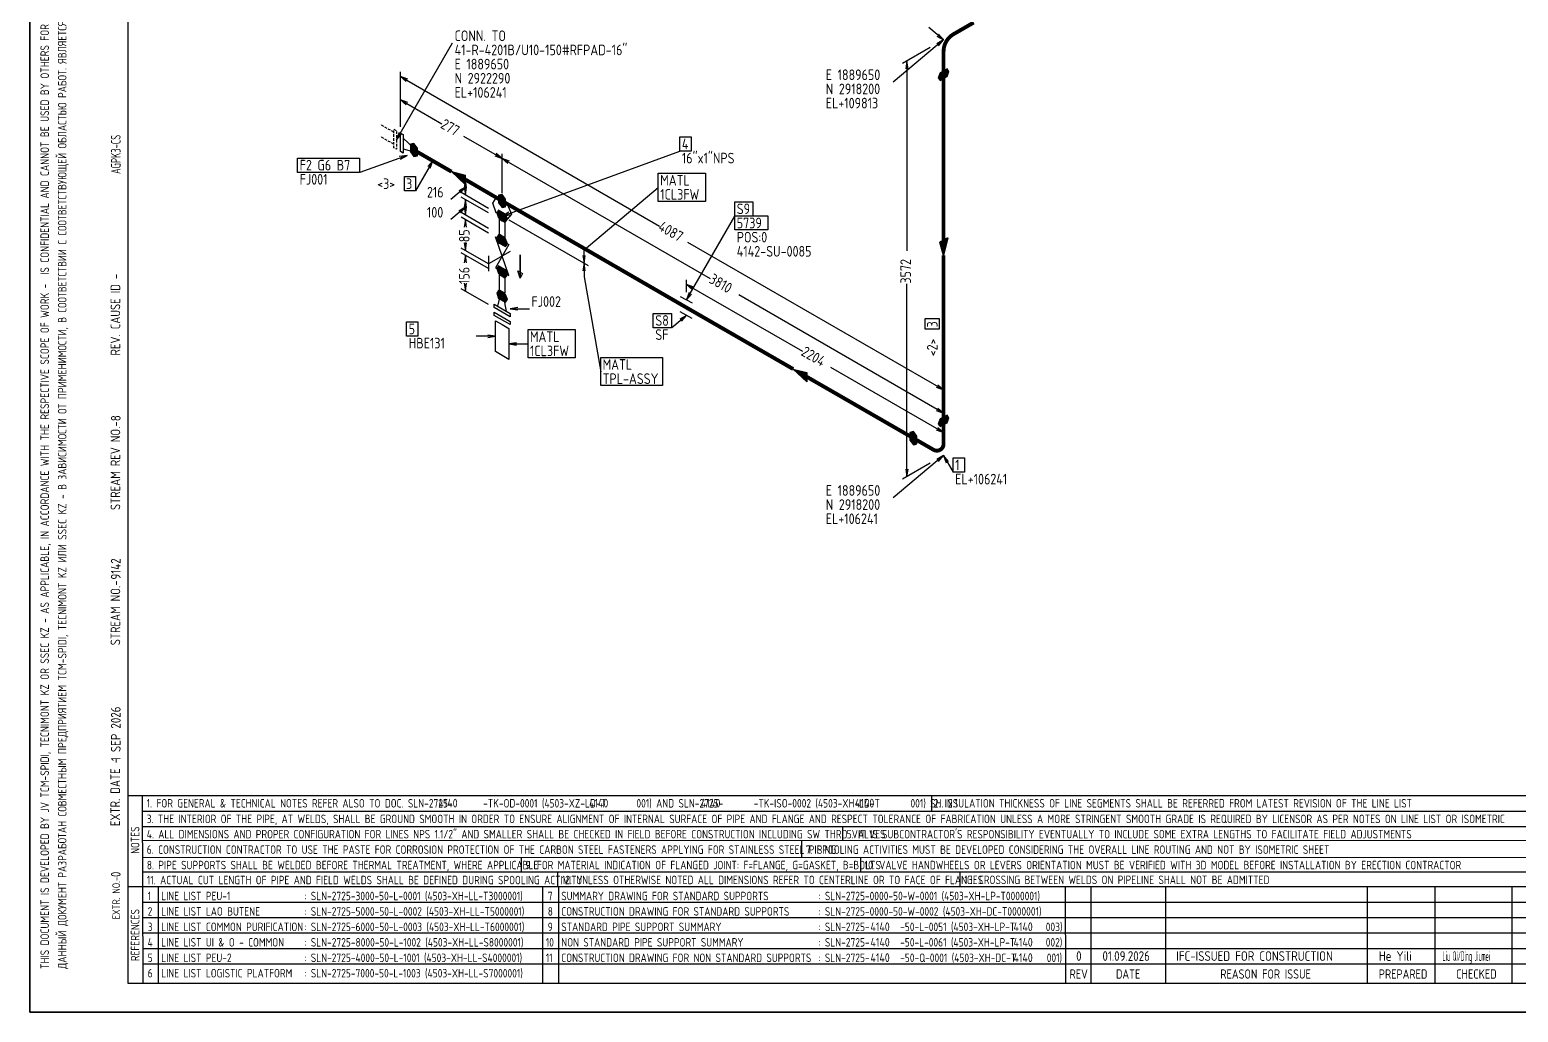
# Model space of a CAD drawing. Extents: x 0 to 594, y 0 to 420.
# Drawn here: x 0 to 385.1, y 0 to 254.3 of the extents above; entities that cross this region are included whole.
import ezdxf

# ---------------------------------------------------------------- set-up
doc = ezdxf.new("R2010")
doc.units = 0
doc.header["$MEASUREMENT"] = 0
doc.linetypes.add('BORDER_2012_SLN$0$8001.Solid', pattern=[0])
doc.linetypes.add('GT100', pattern=[1, 0.666667, -0.333333])
for name, color, linetype, lineweight in [('BORDER_2012_SLN$0$BG_01', 7, 'BORDER_2012_SLN$0$8001.Solid', 25), ('BORDER_2012_SLN$0$BG_02', 7, 'BORDER_2012_SLN$0$8001.Solid', 25), ('BORDER_2012_SLN$0$BG_Level_1', 7, 'BORDER_2012_SLN$0$8001.Solid', 25), ('BORDER_2012_SLN$0$Level_1', 7, 'BORDER_2012_SLN$0$8001.Solid', 25), ('BORDER_2012_SLN$0$Level_18', 7, 'BORDER_2012_SLN$0$8001.Solid', 25)]:
    doc.layers.add(name, color=color, linetype=linetype, lineweight=lineweight)
doc.layers.add('GT_1', color=7, linetype='Continuous')
doc.styles.add('BORDER_2012_SLN$0$GOST type A', font='GOST type A')
doc.styles.add('HTX1', font='')
doc.styles.get('HTX1').set_extended_font_data('GOST type A')

# ---------------------------------------------------------------- blocks, each defined once
blk = doc.blocks.new('BORDER_2012_SLN')
at = {"layer": 'BORDER_2012_SLN$0$BG_Level_1', "color": 7, "lineweight": -3}
for p, q in [((402.7, 56), (25.4, 56)), ((29.11, 56), (29.22, 7.5)), ((233.25, 56), (233.24, 52)), ((402.7, 52), (29.1, 52)), ((402.7, 47.99), (29.16, 48.01)), ((210.22, 48), (210.22, 44.42)), ((402.7, 44.41), (29.17, 44.42)), ((199.61, 44.42), (199.61, 40.02)), ((402.7, 39.96), (29.15, 40.07)), ((127.1, 40.04), (127.1, 36.23)), ((214.87, 40.02), (214.87, 36.23)), ((136.5, 36.23), (136.5, 32.43)), ((240.64, 36.23), (240.64, 32.43)), ((33.22, 32.43), (33.22, 7.59)), ((132.63, 32.43), (132.63, 7.6)), ((136.8, 32.43), (136.8, 7.59))]:
    blk.add_line(p, q, dxfattribs=at)
at = {"layer": 'BORDER_2012_SLN$0$Level_1', "color": 7, "lineweight": -3}
for p, q in [((25.4, 412.5), (25.4, 7.5)), ((402.7, 36.23), (29.15, 36.23)), ((402.7, 32.43), (25.4, 32.43)), ((267.9, 32.43), (267.91, 7.5)), ((274.59, 7.5), (274.59, 32.43)), ((293.91, 7.5), (293.91, 32.43)), ((346.11, 7.5), (346.11, 32.43)), ((363.55, 7.5), (363.55, 32.43)), ((383.52, 7.5), (383.52, 32.43)), ((402.7, 28.43), (29.17, 28.43)), ((402.7, 24.43), (29.18, 24.43)), ((402.7, 20.43), (29.19, 20.43)), ((402.7, 16.43), (29.2, 16.43)), ((402.7, 12.43), (29.2, 12.43)), ((25.4, 7.5), (588.6, 7.5))]:
    blk.add_line(p, q, dxfattribs=at)
at = {"layer": 'BORDER_2012_SLN$0$Level_18', "color": 7, "lineweight": -3, "flags": 128}
blk.add_lwpolyline([(0, 0), (0, 420), (594, 420), (594, 0)], close=True, dxfattribs=at)
at = {"color": 7, "char_height": 2.2, "attachment_point": 1, "style": 'BORDER_2012_SLN$0$GOST type A'}
for s, insert in [('{\\l\\fGOST type A|b0|i0;\\T1;1}', (30.5, 31.2)), ('{\\l\\fGOST type A|b0|i0;\\T1;: SLN-2725-3000-50-L-0001 (4503-XH-LL-T3000001)}', (71, 31.2)), ('{\\l\\fGOST type A|b0|i0;\\T1;7}', (134, 31.2)), ('{\\l\\fGOST type A|b0|i0;\\T1;SUMMARY DRAWING FOR STANDARD SUPPORTS}', (137.5, 31.2)), ('{\\l\\fGOST type A|b0|i0;\\T1;: SLN-2725-0000-50-W-0001 (4503-XH-LP-T0000001)}', (204, 31.2)), ('{\\l\\fGOST type A|b0|i0;\\T1;2}', (30.5, 27.2)), ('{\\l\\fGOST type A|b0|i0;\\T1;LINE LIST LAO BUTENE}', (34, 27.2)), ('{\\l\\fGOST type A|b0|i0;\\T1;: SLN-2725-5000-50-L-0002 (4503-XH-LL-T5000001)}', (71, 27.2)), ('{\\l\\fGOST type A|b0|i0;\\T1;8}', (134, 27.2)), ('{\\l\\fGOST type A|b0|i0;\\T1;CONSTRUCTION DRAWING FOR STANDARD SUPPORTS}', (137.5, 27.2)), ('{\\l\\fGOST type A|b0|i0;\\T1;: SLN-2725-0000-50-W-0002 (4503-XH-DC-T0000001)}', (204, 27.2)), ('{\\l\\fGOST type A|b0|i0;\\T1;3}', (30.5, 23.2)), ('{\\l\\fGOST type A|b0|i0;\\T1;LINE LIST COMMON PURIFICATION}', (34, 23.2)), ('{\\l\\fGOST type A|b0|i0;\\T1;: SLN-2725-6000-50-L-0003 (4503-XH-LL-T6000001)}', (71, 23.2)), ('{\\l\\fGOST type A|b0|i0;\\T1;9}', (134, 23.2)), ('{\\C256;STANDARD PIPE SUPPORT SUMMARY}', (137.5, 23.2)), ('{\\fGOST type A|b0|i0|c0|p34;: SLN-2725-       -50-L-0051 (4503-XH-LP-T       003)}', (204, 23.2)), ('{\\l\\fGOST type A|b0|i0;\\T1;: SLN-2725-8000-50-L-1002 (4503-XH-LL-S8000001)}', (71, 19.2)), ('{\\fGOST type A|b0|i0|c0|p34;: SLN-2725-       -50-L-0061 (4503-XH-LP-T       002)}', (204, 19.2)), ('{\\l\\fGOST type A|b0|i0;\\T1;4}', (30.5, 19.2)), ('{\\l\\fGOST type A|b0|i0;\\T1;LINE LIST UI & O - COMMON}', (34, 19.2)), ('{\\l\\fGOST type A|b0|i0;\\T1;: SLN-2725-4000-50-L-1001 (4503-XH-LL-S4000001)}', (71, 15.2)), ('{\\l\\fGOST type A|b0|i0;\\T1;10}', (133.5, 19.2)), ('{\\l\\fGOST type A|b0|i0;\\T1;NON STANDARD PIPE SUPPORT SUMMARY}', (137.5, 19.2)), ('{\\fGOST type A|b0|i0|c0|p34;: SLN-2725-       -50-Q-0001 (4503-XH-DC-T       001)}', (204, 15.2)), ('{\\l\\fGOST type A|b0|i0;\\T1;5}', (30.5, 15.2)), ('{\\l\\fGOST type A|b0|i0;\\T1;LINE LIST PEU-2}', (34, 15.2)), ('{\\l\\fGOST type A|b0|i0;\\T1;11}', (133.5, 15.2)), ('{\\C256;CONSTRUCTION DRAWING FOR NON STANDARD SUPPORTS}', (137.5, 15.2)), ('{\\l\\fGOST type A|b0|i0;\\T1;6}', (30.5, 11.2)), ('{\\l\\fGOST type A|b0|i0;\\T1;LINE LIST LOGISTIC PLATFORM}', (34, 11.2)), ('{\\l\\fGOST type A|b0|i0;\\T1;: SLN-2725-7000-50-L-1003 (4503-XH-LL-S7000001)}', (71, 11.2))]:
    blk.add_mtext(s, dxfattribs=dict(at, insert=insert))
at = {"layer": 'BORDER_2012_SLN$0$BG_01', "color": 7, "attachment_point": 1, "rotation": 90, "style": 'BORDER_2012_SLN$0$GOST type A'}
for s, insert, char_height in [('{\\fGOST type A|b0|i0|c134|p34;\\W1.01;ДАННЫЙ ДОКУМЕНТ РАЗРАБОТАН СОВМЕСТНЫМ ПРЕДПРИЯТИЕМ \\fGOST type A|b0|i0|c0|p34;TCM-SPIDI, TECNIMONT KZ \\fGOST type A|b0|i0|c134|p34;ИЛИ \\fGOST type A|b0|i0|c0|p34;SSEC KZ - \\fGOST type A|b0|i0|c134|p34;В ЗАВИСИМОСТИ ОТ ПРИМЕНИМОСТИ\\fGOST type A|b0|i0|c0|p34;, \\fGOST type A|b0|i0|c134|p34;В СООТВЕТСТВИИ С СООТВЕТСТВУЮЩЕЙ ОБЛАСТЬЮ РАБОТ\\fGOST type A|b0|i0|c0|p34;. \\fGOST type A|b0|i0|c134|p34;ЯВЛЯЕТСЯ КОНФИДЕНЦИАЛЬНЫМ И НЕ МОЖЕТ БЫТЬ ИСПОЛЬЗОВАН ДРУГИМИ ЛИЦАМИ ДЛЯ КАКИХ\\fGOST type A|b0|i0|c0|p34;-\\fGOST type A|b0|i0|c134|p34;ЛИБО ЦЕЛЕЙ\\fGOST type A|b0|i0|c0|p34;, \\fGOST type A|b0|i0|c134|p34;КРОМЕ ПРОЕКТА \\fGOST type A|b0|i0|c0|p34;SILLENO.}', (7.3, 11.21), 2.2), ('{\\l\\fGOST type A|b0|i0;\\T1;EXTR. DATE -}', (20.86, 48.18), 2.5), ('{\\l\\fGOST type A|b0|i0;\\T1;EXTR. NO.-}', (21.36, 24.02), 2)]:
    blk.add_mtext(s, dxfattribs=dict(at, insert=insert, char_height=char_height))
at = {"layer": 'BORDER_2012_SLN$0$BG_01', "color": 7, "insert": (2.76, 11.2), "char_height": 2.2, "attachment_point": 1, "rotation": 90, "line_spacing_factor": 1.090909, "style": 'BORDER_2012_SLN$0$GOST type A'}
blk.add_mtext('{\\fGOST type A|b0|i0|c0|p34;\\W1.01;THIS DOCUMENT IS DEVELOPED BY JV TCM-SPIDI, TECNIMONT KZ OR SSEC KZ - AS APPLICABLE, IN ACCORDANCE WITH THE RESPECTIVE SCOPE OF WORK -  IS CONFIDENTIAL AND CANNOT BE USED BY OTHERS FOR ANY PURPOSE OTHER THAN THE SILLENO PROJECT}', dxfattribs=at)
at = {"layer": 'BORDER_2012_SLN$0$BG_02', "color": 7, "char_height": 2.5, "attachment_point": 1, "rotation": 90, "style": 'BORDER_2012_SLN$0$GOST type A'}
for s, insert in [('{\\l\\fGOST type A|b0|i0;\\T1;REV. CAUSE ID - }', (20.9, 170)), ('{\\l\\fGOST type A|b0|i0;\\T1;STREAM REV NO.-}', (20.9, 130)), ('{\\l\\fGOST type A|b0|i0;\\T1;STREAM NO.-}', (20.9, 95))]:
    blk.add_mtext(s, dxfattribs=dict(at, insert=insert))
at = {"layer": 'BORDER_2012_SLN$0$BG_Level_1', "color": 7, "attachment_point": 1, "style": 'BORDER_2012_SLN$0$GOST type A'}
for s, insert, char_height in [('{\\fGOST type A|b0|i0|c0|p34;\\C256; 1. FOR GENERAL & TECHNICAL NOTES REFER ALSO TO DOC. SLN-2725-       -TK-OD-0001 (4503-XZ-LD-T       001) AND SLN-2725-       -TK-ISO-0002 (4503-XH-LD-T       001) SH. 2.1}', (29.11, 55.19), 2.2), ('{\\fGOST type A|b0|i0|c0|p34;\\C256;2. INSULATION THICKNESS OF LINE SEGMENTS SHALL BE REFERRED FROM LATEST REVISION OF THE LINE LIST}', (233.84, 55.19), 2.2), ('{\\fGOST type A|b0|i0|c0|p34;\\C256; 3. THE INTERIOR OF THE PIPE, AT WELDS, SHALL BE GROUND SMOOTH IN ORDER TO ENSURE ALIGNMENT OF INTERNAL SURFACE OF PIPE AND FLANGE AND RESPECT TOLERANCE OF FABRICATION UNLESS A MORE STRINGENT SMOOTH GRADE IS REQUIRED BY LICENSOR AS PER NOTES ON LINE LIST OR ISOMETRIC}', (29.12, 51.15), 2.2), ('{\\fGOST type A|b0|i0|c0|p34;\\C256; 4. ALL DIMENSIONS AND PROPER CONFIGURATION FOR LINES NPS 1.1/2" AND SMALLER SHALL BE CHECKED IN FIELD BEFORE CONSTRUCTION INCLUDING SW THRD VALVES}', (29.13, 47.2), 2.2), ("{\\C256; 5. IT IS SUBCONTRACTOR'S RESPONSIBILITY EVENTUALLY TO INCLUDE SOME EXTRA LENGTHS TO FACILITATE FIELD ADJUSTMENTS}", (210.22, 47.2), 2.2), ('{\\C256; 6. CONSTRUCTION CONTRACTOR TO USE THE PASTE FOR CORROSION PROTECTION OF THE CARBON STEEL FASTENERS APPLYING FOR STAINLESS STEEL PIPING}', (29.14, 43.2), 2.2), ('{\\C256; 7. SPOOLING ACTIVITIES MUST BE DEVELOPED CONSIDERING THE OVERALL LINE ROUTING AND NOT BY ISOMETRIC SHEET}', (199.61, 43.2), 2.2), ('{\\C256; 8. PIPE SUPPORTS SHALL BE WELDED BEFORE THERMAL TREATMENT, WHERE APPLICABLE}', (29.15, 39.2), 2.2), ('{\\C256; 9. FOR MATERIAL INDICATION OF FLANGED JOINT: F=FLANGE, G=GASKET, B=BOLTS}', (127.1, 39.2), 2.2), ('{\\C256; 10. VALVE HANDWHEELS OR LEVERS ORIENTATION MUST BE VERIFIED WITH 3D MODEL BEFORE INSTALLATION BY ERECTION CONTRACTOR}', (214.87, 39.2), 2.2), ('{\\C256; 11. ACTUAL CUT LENGTH OF PIPE AND FIELD WELDS SHALL BE DEFINED DURING SPOOLING ACTIVITY}', (29.16, 35.32), 2.2), ('{\\C256; 12. UNLESS OTHERWISE NOTED ALL DIMENSIONS REFER TO CENTERLINE OR TO FACE OF FLANGES}', (136.5, 35.35), 2.2), ('{\\C256; 13. CROSSING BETWEEN WELDS ON PIPELINE SHALL NOT BE ADMITTED}', (240.64, 35.38), 2.2), ('{\\l\\fGOST type A|b0|i0;\\T1;LINE LIST PEU-1}', (34, 31.2), 2.2), ('{\\l\\fGOST type A|b0|i0;\\T1;REV}', (269, 11.1), 2.4), ('{\\l\\fGOST type A|b0|i0;\\T1;DATE}', (281, 11.1), 2.4), ('{\\l\\fGOST type A|b0|i0;\\T1;REASON FOR ISSUE}', (308, 11.1), 2.4), ('{\\l\\fGOST type A|b0|i0;\\T1;PREPARED}', (349, 11.1), 2.4), ('{\\l\\fGOST type A|b0|i0;\\T1;CHECKED}', (369, 11.1), 2.4)]:
    blk.add_mtext(s, dxfattribs=dict(at, insert=insert, char_height=char_height))
at = {"layer": 'BORDER_2012_SLN$0$BG_Level_1', "color": 7, "char_height": 2.2, "attachment_point": 1, "rotation": 90, "style": 'BORDER_2012_SLN$0$GOST type A'}
for s, insert in [('{\\l\\fGOST type A|b0|i0;\\T1;NOTES}', (26.15, 40.99)), ('{\\l\\fGOST type A|b0|i0;\\T1;REFERENCES}', (26.15, 13.23))]:
    blk.add_mtext(s, dxfattribs=dict(at, insert=insert))

msp = doc.modelspace()

# ---------------------------------------------------------------- linework, layer by layer
at = {"layer": 'GT_1', "flags": 128}
for points in [[(0, 0), (594, 0), (594, 420), (0, 420), (0, 0)], [(236.4, 251.7), (232.6, 254.9)], [(94.9, 225.8), (109.4, 250.9)], [(236.4, 251.7), (223.4, 240.8)], [(234.7, 252.7), (236.4, 251.7), (235.1, 253.2)], [(235.1, 250.2), (236.4, 251.7), (234.7, 250.7)], [(232.9, 249.7), (225.8, 245.6)], [(95.9, 229.2), (95.9, 243.4)], [(227.2, 244.2), (226.9, 246.2), (226.6, 244.2)], [(226.9, 246.2), (226.9, 197.1)], [(237.3, 242.2), (237.8, 243.5), (237.3, 244.2), (235.5, 243.2), (235, 241.9), (235.5, 241.2), (237.3, 242.2)], [(235.269, 242.6), (237.454, 242.6)], [(235.346, 242.8), (237.531, 242.8)], [(235.423, 243), (237.608, 243)], [(235.5, 243.2), (237.685, 243.2)], [(235.86, 243.4), (237.762, 243.4)], [(236.22, 243.6), (237.729, 243.6)], [(236.58, 243.8), (237.586, 243.8)], [(236.94, 244), (237.443, 244)], [(97.8, 241.5), (95.9, 242.2), (97.4, 240.9)], [(95.9, 242.2), (162.9, 203.5)], [(235.038, 242), (236.94, 242)], [(235.071, 241.8), (236.58, 241.8)], [(235.115, 242.2), (237.3, 242.2)], [(235.192, 242.4), (237.377, 242.4)], [(235.214, 241.6), (236.22, 241.6)], [(235.357, 241.4), (235.86, 241.4)], [(95.9, 229.2), (95.9, 237.4)], [(97.8, 235.5), (95.9, 236.2), (97.4, 234.9)], [(95.9, 236.2), (106.6, 230)], [(95.6, 227.7), (94.9, 225.8), (96.2, 227.3)], [(96.6, 224.8), (96.6, 222.4), (95.9, 222.8), (95.9, 227.6), (96.6, 227.2), (96.6, 224.8)], [(96.6, 223.5), (99.4, 222.7), (99.4, 223.7), (96.6, 226.3)], [(98.5, 222.7), (99.4, 221.5), (100.3, 221.7), (100.3, 223.7), (99.4, 224.9), (98.5, 224.7), (98.5, 222.7)], [(98.5, 224.6), (99.625, 224.6)], [(98.5, 224.4), (99.775, 224.4)], [(98.5, 224.2), (99.925, 224.2)], [(98.5, 224), (100.075, 224)], [(98.5, 223.8), (100.225, 223.8)], [(98.5, 223.6), (100.3, 223.6)], [(98.5, 223.4), (100.3, 223.4)], [(98.95, 224.8), (99.475, 224.8)], [(122.2, 221), (112.3, 226.7)], [(168.2, 226.6), (171.1, 226.6), (171.1, 222.9), (168.2, 222.9), (168.2, 226.6)], [(69.3, 221.1), (85.3, 221.1), (85.3, 217.4), (69.3, 217.4), (69.3, 221.1)], [(97.6, 221.8), (85.4, 217.4)], [(95.9, 220.8), (97.6, 221.8), (95.6, 221.5)], [(98.5, 223.2), (100.3, 223.2)], [(98.5, 223), (100.3, 223)], [(98.5, 222.8), (100.3, 222.8)], [(98.575, 222.6), (100.3, 222.6)], [(98.725, 222.4), (100.3, 222.4)], [(98.875, 222.2), (100.3, 222.2)], [(99.025, 222), (100.3, 222)], [(99.175, 221.8), (100.3, 221.8)], [(99.325, 221.6), (99.85, 221.6)], [(104.3, 220.4), (99.8, 212.6)], [(103.6, 218.5), (104.3, 220.4), (103, 218.9)], [(120.3, 221.7), (122.2, 221), (120.7, 222.3)], [(122.2, 206.1), (168.2, 222.9)], [(122.2, 214), (122.2, 222.2)], [(122.2, 212), (122.2, 222.2)], [(124.1, 220.3), (122.2, 221), (123.7, 219.7)], [(122.2, 221), (176, 189.9)], [(96.9, 216.3), (99.8, 216.3), (99.8, 212.6), (96.9, 212.6), (96.9, 216.3)], [(112.6, 215.6), (112.6, 214.3), (109.1, 217.6), (112.6, 216.7), (112.6, 214.5), (109.5, 217.4), (112.6, 216.6), (112.6, 214.6), (109.8, 217.2), (112.6, 216.5), (112.6, 214.8), (110.2, 217), (112.6, 216.3), (112.6, 215), (110.5, 216.8), (112.6, 216.2), (112.6, 215.1), (110.8, 216.6), (112.6, 216), (112.6, 215.3), (111.1, 216.5), (112.6, 215.8), (112.6, 215.4), (111.5, 216.3), (112.6, 215.7), (112.6, 215.6), (109.1, 217.6)], [(118.7, 212), (111.6, 216.1)], [(162.6, 217.2), (174.8, 217.2), (174.8, 209.9), (162.6, 209.9), (162.6, 217.2)], [(112.7, 213.6), (108.9, 210.4)], [(111.4, 212.1), (112.7, 213.6), (111, 212.6)], [(118.7, 208.1), (111.6, 212.2)], [(113, 213.5), (112.7, 215.5), (112.4, 213.5)], [(112.4, 213.6), (112.7, 211.6), (113, 213.6)], [(112.7, 215.5), (112.7, 213.6)], [(112.7, 211.6), (112.7, 213.6)], [(143.4, 197.4), (162.6, 213.5)], [(112.7, 208.4), (108.9, 205.2)], [(111.4, 206.9), (112.7, 208.4), (111, 207.4)], [(118.7, 206.9), (111.6, 211)], [(113, 208.4), (112.7, 210.4), (112.4, 208.4)], [(112.4, 208.4), (112.7, 206.4), (113, 208.4)], [(112.7, 210.4), (112.7, 208.4)], [(112.7, 206.4), (112.7, 208.4)], [(122.2, 210), (123.5, 209.2), (124.6, 206.6), (123.5, 205.3), (120.7, 206.9), (119.8, 209.4), (120.7, 210.8), (122.2, 210)], [(121.3, 209.5), (122.2, 208.3), (123.1, 208.5), (123.1, 210.5), (122.2, 211.7), (121.3, 211.5), (121.3, 209.5)], [(121.3, 211.4), (122.425, 211.4)], [(121.3, 211.2), (122.575, 211.2)], [(121.3, 211), (122.725, 211)], [(121.3, 210.8), (122.875, 210.8)], [(121.3, 210.6), (123.025, 210.6)], [(121.3, 210.4), (123.1, 210.4)], [(121.3, 210.2), (123.1, 210.2)], [(121.3, 210), (123.1, 210)], [(121.3, 209.8), (123.1, 209.8)], [(121.3, 209.6), (123.1, 209.6)], [(121.375, 209.4), (123.1, 209.4)], [(121.525, 209.2), (123.1, 209.2)], [(121.675, 209), (123.1, 209)], [(121.75, 211.6), (122.275, 211.6)], [(121.825, 208.8), (123.1, 208.8)], [(121.975, 208.6), (123.1, 208.6)], [(122.125, 208.4), (122.65, 208.4)], [(182.4, 209.8), (187.1, 209.8), (187.1, 206.1), (182.4, 206.1), (182.4, 209.8)], [(118.7, 202.9), (111.6, 207)], [(118.7, 201.7), (111.6, 205.8)], [(113, 203.2), (112.7, 205.2), (112.4, 203.2)], [(112.7, 205.2), (112.7, 204)], [(123.1, 204.6), (123.6, 205.3), (123.1, 206.6), (121.3, 207.6), (120.8, 206.9), (121.3, 205.6), (123.1, 204.6)], [(120.838, 206.8), (122.74, 206.8)], [(120.871, 207), (122.38, 207)], [(120.915, 206.6), (123.1, 206.6)], [(120.992, 206.4), (123.177, 206.4)], [(121.014, 207.2), (122.02, 207.2)], [(121.069, 206.2), (123.254, 206.2)], [(121.146, 206), (123.331, 206)], [(121.157, 207.4), (121.66, 207.4)], [(121.223, 205.8), (123.408, 205.8)], [(121.3, 205.6), (123.485, 205.6)], [(122.2, 204.9), (122.9, 204.5), (122.9, 200.5), (121.5, 201.3), (121.5, 205.3), (122.2, 204.9)], [(121.66, 205.4), (123.562, 205.4)], [(122.02, 205.2), (123.529, 205.2)], [(123.9, 207.1), (122.2, 206.1), (124.2, 206.4)], [(122.38, 205), (123.386, 205)], [(122.74, 204.8), (123.243, 204.8)], [(123.9, 205.1), (144.5, 193.3)], [(123.9, 205.1), (144.5, 193.3)], [(169.9, 184.4), (182.4, 206.1)], [(182.4, 206.2), (190.9, 206.2), (190.9, 202.5), (182.4, 202.5), (182.4, 206.2)], [(122.2, 199.7), (123.9, 198.7), (120.5, 192.7), (123.9, 190.7), (120.5, 200.7), (122.2, 199.7)], [(123.1, 198.2), (123.6, 198.9), (123.1, 200.2), (121.3, 201.2), (120.8, 200.5), (121.3, 199.2), (123.1, 198.2)], [(120.838, 200.4), (122.74, 200.4)], [(120.871, 200.6), (122.38, 200.6)], [(121.014, 200.8), (122.02, 200.8)], [(121.157, 201), (121.66, 201)], [(236.4, 199.9), (237.5, 200.5), (236.4, 195.9), (235.4, 199.3), (237.4, 200.5), (236.4, 196.3), (235.5, 199.4), (237.2, 200.4), (236.4, 196.7), (235.6, 199.5), (237.1, 200.3), (236.4, 197.1), (235.8, 199.5), (237, 200.2), (236.4, 197.5), (235.9, 199.6), (236.8, 200.1), (236.4, 197.9), (236.1, 199.7), (236.7, 200.1), (236.4, 198.2), (236.2, 199.8), (236.5, 200), (236.4, 198.6), (236.3, 199.9), (236.4, 199.9), (236.4, 195.9)], [(118.7, 193.7), (111.6, 197.8)], [(118.7, 192.5), (111.6, 196.6)], [(112.4, 199.2), (112.7, 197.2), (113, 199.2)], [(112.7, 197.2), (112.7, 199.3)], [(124.3, 196.9), (118.7, 193.7)], [(120.915, 200.2), (123.1, 200.2)], [(120.992, 200), (123.177, 200)], [(121.069, 199.8), (123.254, 199.8)], [(121.146, 199.6), (123.331, 199.6)], [(121.223, 199.4), (123.408, 199.4)], [(121.3, 199.2), (123.485, 199.2)], [(121.66, 199), (123.562, 199)], [(122.02, 198.8), (123.529, 198.8)], [(122.38, 198.6), (123.386, 198.6)], [(122.74, 198.4), (123.243, 198.4)], [(143.4, 193.9), (143.4, 197.4)], [(236.4, 161.1), (170.2, 199.3)], [(113, 194), (112.7, 196), (112.4, 194)], [(112.7, 196), (112.7, 195.1)], [(118.7, 195.8), (118.7, 191.8)], [(123.1, 190.2), (123.6, 190.9), (123.1, 192.2), (121.3, 193.2), (120.8, 192.5), (121.3, 191.2), (123.1, 190.2)], [(120.871, 192.6), (122.38, 192.6)], [(121.014, 192.8), (122.02, 192.8)], [(121.157, 193), (121.66, 193)], [(126.9, 196.1), (126.9, 190), (126.3, 191.9), (127.5, 191.2), (126.9, 190), (126.9, 196.1)], [(143.1, 195.9), (143.4, 193.9), (143.7, 195.9)], [(143.7, 191.9), (143.4, 193.9), (143.1, 191.9)], [(143.4, 193.9), (143.4, 190.4)], [(112.4, 188.7), (112.7, 186.7), (113, 188.7)], [(120.838, 192.4), (122.74, 192.4)], [(120.915, 192.2), (123.1, 192.2)], [(120.992, 192), (123.177, 192)], [(121.069, 191.8), (123.254, 191.8)], [(121.146, 191.6), (123.331, 191.6)], [(121.223, 191.4), (123.408, 191.4)], [(121.3, 191.2), (123.485, 191.2)], [(122.2, 190.5), (122.9, 190.1), (122.9, 186.1), (121.5, 186.9), (121.5, 190.9), (122.2, 190.5)], [(121.66, 191), (123.562, 191)], [(122.02, 190.8), (123.529, 190.8)], [(122.38, 190.6), (123.386, 190.6)], [(122.74, 190.4), (123.243, 190.4)], [(143.4, 190.4), (147.7, 165.8)], [(169.9, 186.4), (169.9, 189.6)], [(118.7, 183.2), (111.6, 187.3)], [(112.7, 186.7), (112.7, 188.5)], [(123.1, 183.8), (123.6, 184.5), (123.1, 185.8), (121.3, 186.8), (120.8, 186.1), (121.3, 184.8), (123.1, 183.8)], [(120.838, 186), (122.74, 186)], [(120.871, 186.2), (122.38, 186.2)], [(120.915, 185.8), (123.1, 185.8)], [(120.992, 185.6), (123.177, 185.6)], [(123.3, 181.4), (122.6, 185.1), (121.7, 185.6), (121, 182.8)], [(121.014, 186.4), (122.02, 186.4)], [(121.069, 185.4), (123.254, 185.4)], [(121.146, 185.2), (123.331, 185.2)], [(121.157, 186.6), (121.66, 186.6)], [(121.223, 185), (123.408, 185)], [(168.3, 185.3), (171.4, 183.6)], [(168.3, 185.3), (171.4, 183.6)], [(171.8, 187.7), (169.9, 188.4), (171.4, 187.1)], [(169.9, 188.4), (199.9, 171.1)], [(170.6, 186.3), (169.9, 184.4), (171.2, 185.9)], [(236.4, 155.1), (183.4, 185.7)], [(226.9, 138.6), (226.9, 188.6)], [(122.2, 182.1), (124.3, 180.9), (124.3, 180), (120.1, 182.4), (120.1, 183.3), (122.2, 182.1)], [(122.2, 180), (124.3, 178.8), (124.3, 178), (120.1, 180.4), (120.1, 181.2), (122.2, 180)], [(121.3, 184.8), (123.485, 184.8)], [(121.66, 184.6), (123.562, 184.6)], [(122.02, 184.4), (123.529, 184.4)], [(122.38, 184.2), (123.386, 184.2)], [(122.74, 184), (123.243, 184)], [(126.3, 182.4), (124.3, 182.1), (126.3, 181.8)], [(124.3, 182.1), (129.3, 182.1)], [(171.4, 179.6), (168.3, 181.3)], [(171.4, 179.6), (168.3, 181.3)], [(97.5, 178.7), (100.4, 178.7), (100.4, 175), (97.5, 175), (97.5, 178.7)], [(122.2, 178), (123.9, 177), (123.9, 169), (120.5, 171), (120.5, 179), (122.2, 178)], [(161.3, 180.9), (166, 180.9), (166, 177.2), (161.3, 177.2), (161.3, 180.9)], [(169.9, 180.4), (166.1, 177.2)], [(168.6, 178.9), (169.9, 180.4), (168.2, 179.4)], [(231.6, 176.8), (231.6, 179.6), (235.3, 179.6), (235.3, 176.8), (231.6, 176.8)], [(120.5, 175), (115.5, 175)], [(118.5, 174.7), (120.5, 175), (118.5, 175.3)], [(125.9, 173.3), (123.9, 173), (125.9, 172.7)], [(128.9, 176.7), (141.1, 176.7), (141.1, 169.4), (128.9, 169.4), (128.9, 176.7)], [(123.9, 173), (128.9, 173)], [(147.7, 169.5), (163.7, 169.5), (163.7, 162.2), (147.7, 162.2), (147.7, 169.5)], [(201, 164.5), (201, 163.2), (197.5, 166.5), (201, 165.6), (201, 163.4), (197.9, 166.3), (201, 165.5), (201, 163.5), (198.2, 166.1), (201, 165.4), (201, 163.7), (198.6, 165.9), (201, 165.2), (201, 163.9), (198.9, 165.7), (201, 165.1), (201, 164), (199.2, 165.5), (201, 164.9), (201, 164.2), (199.5, 165.4), (201, 164.7), (201, 164.3), (199.9, 165.2), (201, 164.6), (201, 164.5), (197.5, 166.5)], [(236.4, 150.1), (207.2, 166.9)], [(234.5, 161.8), (236.4, 161.1), (234.9, 162.4)], [(236.4, 148.1), (236.4, 162.3)], [(234.5, 155.8), (236.4, 155.1), (234.9, 156.4)], [(237.3, 152.6), (237.8, 153.9), (237.3, 154.6), (235.5, 153.6), (235, 152.3), (235.5, 151.6), (237.3, 152.6)], [(236.4, 148.1), (236.4, 156.3)], [(236.58, 154.2), (237.586, 154.2)], [(236.94, 154.4), (237.443, 154.4)], [(227.7, 148.1), (228.6, 146.9), (229.5, 147.1), (229.5, 149.1), (228.6, 150.3), (227.7, 150.1), (227.7, 148.1)], [(228.15, 150.2), (228.675, 150.2)], [(234.5, 150.8), (236.4, 150.1), (234.9, 151.4)], [(235.038, 152.4), (236.94, 152.4)], [(235.071, 152.2), (236.58, 152.2)], [(235.115, 152.6), (237.3, 152.6)], [(235.192, 152.8), (237.377, 152.8)], [(235.214, 152), (236.22, 152)], [(235.269, 153), (237.454, 153)], [(235.346, 153.2), (237.531, 153.2)], [(235.357, 151.8), (235.86, 151.8)], [(235.423, 153.4), (237.608, 153.4)], [(235.5, 153.6), (237.685, 153.6)], [(235.86, 153.8), (237.762, 153.8)], [(236.22, 154), (237.729, 154)], [(236.4, 148.1), (236.4, 151.3)], [(227.7, 150), (228.825, 150)], [(227.7, 149.8), (228.975, 149.8)], [(227.7, 149.6), (229.125, 149.6)], [(227.7, 149.4), (229.275, 149.4)], [(227.7, 149.2), (229.425, 149.2)], [(227.7, 149), (229.5, 149)], [(227.7, 148.8), (229.5, 148.8)], [(227.7, 148.6), (229.5, 148.6)], [(227.7, 148.4), (229.5, 148.4)], [(227.7, 148.2), (229.5, 148.2)], [(227.775, 148), (229.5, 148)], [(227.925, 147.8), (229.5, 147.8)], [(228.075, 147.6), (229.5, 147.6)], [(228.225, 147.4), (229.5, 147.4)], [(228.375, 147.2), (229.5, 147.2)], [(228.525, 147), (229.05, 147)], [(236.4, 144.1), (223.4, 133.2)], [(235.1, 142.6), (236.4, 144.1), (234.7, 143.1)], [(237.7, 142.6), (236.4, 144.1), (237.1, 142.2)], [(236.4, 144.1), (238.9, 139.8)], [(238.9, 143.5), (241.8, 143.5), (241.8, 139.8), (238.9, 139.8), (238.9, 143.5)], [(232.9, 142.1), (225.8, 138)], [(226.6, 140.6), (226.9, 138.6), (227.2, 140.6)]]:
    msp.add_lwpolyline(points, dxfattribs=at)
at = {"layer": 'GT_1', "const_width": 1, "flags": 128}
for points in [[(244.2, 256.2), (239, 253.2)], [(236.4, 248.7), (236.4, 242.7)], [(236.4, 242.7), (236.4, 199.9)], [(109.1, 217.6), (99.4, 223.2)], [(122.2, 210), (112.6, 215.6)], [(169.9, 182.4), (122.2, 210)], [(236.4, 195.9), (236.4, 153.1)], [(197.5, 166.5), (169.9, 182.4)], [(228.6, 148.6), (201, 164.5)], [(236.4, 153.1), (236.4, 147.1)], [(233.8, 145.6), (228.6, 148.6)]]:
    msp.add_lwpolyline(points, dxfattribs=at)
for points in [[(239, 253.2, 0.267786), (236.4, 248.7)], [(236.4, 147.1, -0.577557), (233.8, 145.6)]]:
    msp.add_lwpolyline(points, format="xyb", dxfattribs=at)
at = {"layer": 'GT_1', "linetype": 'GT100', "flags": 128}
for points in [[(94.2, 227.8), (90.7, 229.8)], [(94.9, 225.8), (94.9, 223.4), (94.2, 223.8), (94.2, 228.6), (94.9, 228.2), (94.9, 225.8)], [(94.2, 224.7), (90.7, 226.7)]]:
    msp.add_lwpolyline(points, dxfattribs=at)

# ---------------------------------------------------------------- block references
at = {"linetype": 'Continuous'}
msp.add_blockref('BORDER_2012_SLN', (0, 0), dxfattribs=at)

# ---------------------------------------------------------------- texts
at = {"linetype": 'Continuous', "style": 'HTX1', "width": 0.8}
msp.add_text('AGPK3-CS', height=2.5, rotation=89.99992, dxfattribs=at).set_placement((23.5, 217))
at = {"layer": 'GT_1', "style": 'HTX1'}
for s, height, width, p in [('CONN. TO', 2.75, 1.02, (109.9, 251.4)), ('41-R-4201B/U10-150#RFPAD-16"', 2.75, 1.02, (109.9, 247.733)), ('E 1889650', 2.75, 1.02, (109.9, 244.067)), ('N 2922290', 2.75, 1.02, (109.9, 240.4)), ('E 1889650', 2.75, 1.02, (205.929, 241.3)), ('EL+106241', 2.75, 1.02, (109.9, 236.733)), ('N 2918200', 2.75, 1.02, (205.929, 237.633)), ('EL+109813', 2.75, 1.02, (205.929, 233.967)), ('4', 2.75, 1.02, (168.7, 223.4)), ('F2 G6 B7', 2.75, 1.02, (69.814, 217.9)), ('16"x1"NPS', 2.75, 1.02, (168.7, 219.733)), ('FJ001', 2.75, 1.02, (69.814, 214.233)), ('<3>', 2.75, 1.02, (89.871, 213.1)), ('3', 2.75, 1.02, (97.351, 213.1)), ('MATL', 2.75, 1.02, (163.1, 214)), ('216', 2.75, 1.02, (102.743, 210.9)), ('1CL3FW', 2.75, 1.02, (163.1, 210.333)), ('100', 2.75, 1.02, (102.743, 205.7)), ('S9', 2.75, 1.02, (182.9, 206.6)), ('5739', 2.75, 1.02, (182.9, 202.933)), ('POS:0', 2.75, 1.02, (182.9, 199.267)), ('4142-SU-0085', 2.75, 1.02, (182.9, 195.6)), ('FJ002', 2.75, 1.02, (129.8, 182.6)), ('5', 2.75, 1.02, (98.029, 175.5)), ('S8', 2.75, 1.02, (161.829, 177.7)), ('HBE131', 2.75, 1.02, (98.029, 171.833)), ('MATL', 2.75, 1.02, (129.4, 173.5)), ('SF', 2.75, 1.02, (161.829, 174.033)), ('1CL3FW', 2.75, 1.02, (129.4, 169.833)), ('MATL', 2.75, 1.02, (148.2, 166.3)), ('TPL-ASSY', 2.75, 1.02, (148.2, 162.633)), ('1', 2.75, 1.02, (239.4, 140.3)), ('EL+106241', 2.75, 1.02, (239.4, 136.633)), ('E 1889650', 2.75, 1.02, (205.929, 133.7)), ('N 2918200', 2.75, 1.02, (205.929, 130.033)), ('EL+106241', 2.75, 1.02, (205.929, 126.367)), ('4140', 2.25, 1.02, (105.7, 53)), ('4140', 2.25, 1.02, (144.7, 53)), ('4140', 2.25, 1.02, (173.7, 53)), ('4140', 2.25, 1.02, (213.5, 53)), ('4140', 2.25, 1.02, (217.5, 21)), ('4140', 2.25, 1.02, (254.5, 21)), ('4140', 2.25, 1.02, (217.5, 17)), ('4140', 2.25, 1.02, (254.5, 17)), ('0', 2.5, 1.02, (270.7, 13.3)), ('0', 2.5, 1.02, (270.7, 13.3)), ('0', 2.5, 1.02, (270.7, 13.3)), ('0', 2.5, 1.02, (270.7, 13.3)), ('0', 2.5, 1.02, (270.7, 13.3)), ('0', 2.5, 1.02, (270.7, 13.3)), ('0', 2.5, 1.02, (270.7, 13.3)), ('0', 2.5, 1.02, (270.7, 13.3)), ('0', 2.5, 1.02, (270.7, 13.3)), ('0', 2.5, 1.02, (270.7, 13.3)), ('0', 2.5, 1.02, (270.7, 13.3)), ('0', 2.5, 1.02, (270.7, 13.3)), ('0', 2.5, 1.02, (270.7, 13.3)), ('0', 2.5, 1.02, (270.7, 13.3)), ('0', 2.5, 1.02, (270.7, 13.3)), ('0', 2.5, 1.02, (270.7, 13.3)), ('01.09.2026', 2.5, 1.02, (277.5, 13.3)), ('01.09.2026', 2.5, 1.02, (277.5, 13.3)), ('01.09.2026', 2.5, 1.02, (277.5, 13.3)), ('01.09.2026', 2.5, 1.02, (277.5, 13.3)), ('01.09.2026', 2.5, 1.02, (277.5, 13.3)), ('01.09.2026', 2.5, 1.02, (277.5, 13.3)), ('01.09.2026', 2.5, 1.02, (277.5, 13.3)), ('01.09.2026', 2.5, 1.02, (277.5, 13.3)), ('01.09.2026', 2.5, 1.02, (277.5, 13.3)), ('01.09.2026', 2.5, 1.02, (277.5, 13.3)), ('01.09.2026', 2.5, 1.02, (277.5, 13.3)), ('01.09.2026', 2.5, 1.02, (277.5, 13.3)), ('01.09.2026', 2.5, 1.02, (277.5, 13.3)), ('01.09.2026', 2.5, 1.02, (277.5, 13.3)), ('01.09.2026', 2.5, 1.02, (277.5, 13.3)), ('01.09.2026', 2.5, 1.02, (277.5, 13.3)), ('IFC-ISSUED FOR CONSTRUCTION', 2.5, 1.02, (296.6, 13.3)), ('IFC-ISSUED FOR CONSTRUCTION', 2.5, 1.02, (296.6, 13.3)), ('IFC-ISSUED FOR CONSTRUCTION', 2.5, 1.02, (296.6, 13.3)), ('IFC-ISSUED FOR CONSTRUCTION', 2.5, 1.02, (296.6, 13.3)), ('IFC-ISSUED FOR CONSTRUCTION', 2.5, 1.02, (296.6, 13.3)), ('IFC-ISSUED FOR CONSTRUCTION', 2.5, 1.02, (296.6, 13.3)), ('IFC-ISSUED FOR CONSTRUCTION', 2.5, 1.02, (296.6, 13.3)), ('IFC-ISSUED FOR CONSTRUCTION', 2.5, 1.02, (296.6, 13.3)), ('IFC-ISSUED FOR CONSTRUCTION', 2.5, 1.02, (296.6, 13.3)), ('IFC-ISSUED FOR CONSTRUCTION', 2.5, 1.02, (296.6, 13.3)), ('IFC-ISSUED FOR CONSTRUCTION', 2.5, 1.02, (296.6, 13.3)), ('IFC-ISSUED FOR CONSTRUCTION', 2.5, 1.02, (296.6, 13.3)), ('IFC-ISSUED FOR CONSTRUCTION', 2.5, 1.02, (296.6, 13.3)), ('IFC-ISSUED FOR CONSTRUCTION', 2.5, 1.02, (296.6, 13.3)), ('IFC-ISSUED FOR CONSTRUCTION', 2.5, 1.02, (296.6, 13.3)), ('IFC-ISSUED FOR CONSTRUCTION', 2.5, 1.02, (296.6, 13.3)), ('He Yili', 2.5, 1.02, (349, 13.3)), ('He Yili', 2.5, 1.02, (349, 13.3)), ('He Yili', 2.5, 1.02, (349, 13.3)), ('He Yili', 2.5, 1.02, (349, 13.3)), ('He Yili', 2.5, 1.02, (349, 13.3)), ('He Yili', 2.5, 1.02, (349, 13.3)), ('He Yili', 2.5, 1.02, (349, 13.3)), ('He Yili', 2.5, 1.02, (349, 13.3)), ('He Yili', 2.5, 1.02, (349, 13.3)), ('He Yili', 2.5, 1.02, (349, 13.3)), ('He Yili', 2.5, 1.02, (349, 13.3)), ('He Yili', 2.5, 1.02, (349, 13.3)), ('He Yili', 2.5, 1.02, (349, 13.3)), ('He Yili', 2.5, 1.02, (349, 13.3)), ('He Yili', 2.5, 1.02, (349, 13.3)), ('He Yili', 2.5, 1.02, (349, 13.3)), ('Liu Qi/Ding Jiumei', 2.5, 0.45, (365.5, 13.3)), ('Liu Qi/Ding Jiumei', 2.5, 0.45, (365.5, 13.3)), ('Liu Qi/Ding Jiumei', 2.5, 0.45, (365.5, 13.3)), ('Liu Qi/Ding Jiumei', 2.5, 0.45, (365.5, 13.3)), ('Liu Qi/Ding Jiumei', 2.5, 0.45, (365.5, 13.3)), ('Liu Qi/Ding Jiumei', 2.5, 0.45, (365.5, 13.3)), ('Liu Qi/Ding Jiumei', 2.5, 0.45, (365.5, 13.3)), ('Liu Qi/Ding Jiumei', 2.5, 0.45, (365.5, 13.3)), ('Liu Qi/Ding Jiumei', 2.5, 0.45, (365.5, 13.3)), ('Liu Qi/Ding Jiumei', 2.5, 0.45, (365.5, 13.3)), ('Liu Qi/Ding Jiumei', 2.5, 0.45, (365.5, 13.3)), ('Liu Qi/Ding Jiumei', 2.5, 0.45, (365.5, 13.3)), ('Liu Qi/Ding Jiumei', 2.5, 0.45, (365.5, 13.3)), ('Liu Qi/Ding Jiumei', 2.5, 0.45, (365.5, 13.3)), ('Liu Qi/Ding Jiumei', 2.5, 0.45, (365.5, 13.3)), ('Liu Qi/Ding Jiumei', 2.5, 0.45, (365.5, 13.3)), ('4140', 2.25, 1.02, (217.5, 13)), ('4140', 2.25, 1.02, (254.5, 13))]:
    msp.add_text(s, height=height, dxfattribs=dict(at, width=width)).set_placement(p)
at = {"layer": 'GT_1', "style": 'HTX1', "width": 1.02}
for s, height, rotation, p in [('277', 2.75, 330, (106.05, 229.062)), ('4087', 2.75, 330, (162.334, 202.583)), ('85', 2.75, 90, (113.774, 199.314)), ('156', 2.75, 90, (113.774, 188.521)), ('3572', 2.75, 90, (227.974, 188.629)), ('3810', 2.75, 330, (175.484, 188.983)), ('3', 2.75, 90, (234.85, 177.266)), ('<2>', 2.75, 90, (234.85, 169.786)), ('2204', 2.75, 330, (199.334, 170.183)), ('8', 2.5, 90, (23.5, 153)), ('9142', 2.5, 90, (23.5, 112)), ('1 SEP 2026', 2.5, 90, (23.5, 65)), ('0', 2.5, 90, (23.5, 35))]:
    msp.add_text(s, height=height, rotation=rotation, dxfattribs=at).set_placement(p)

doc.saveas('drawing.dxf')
